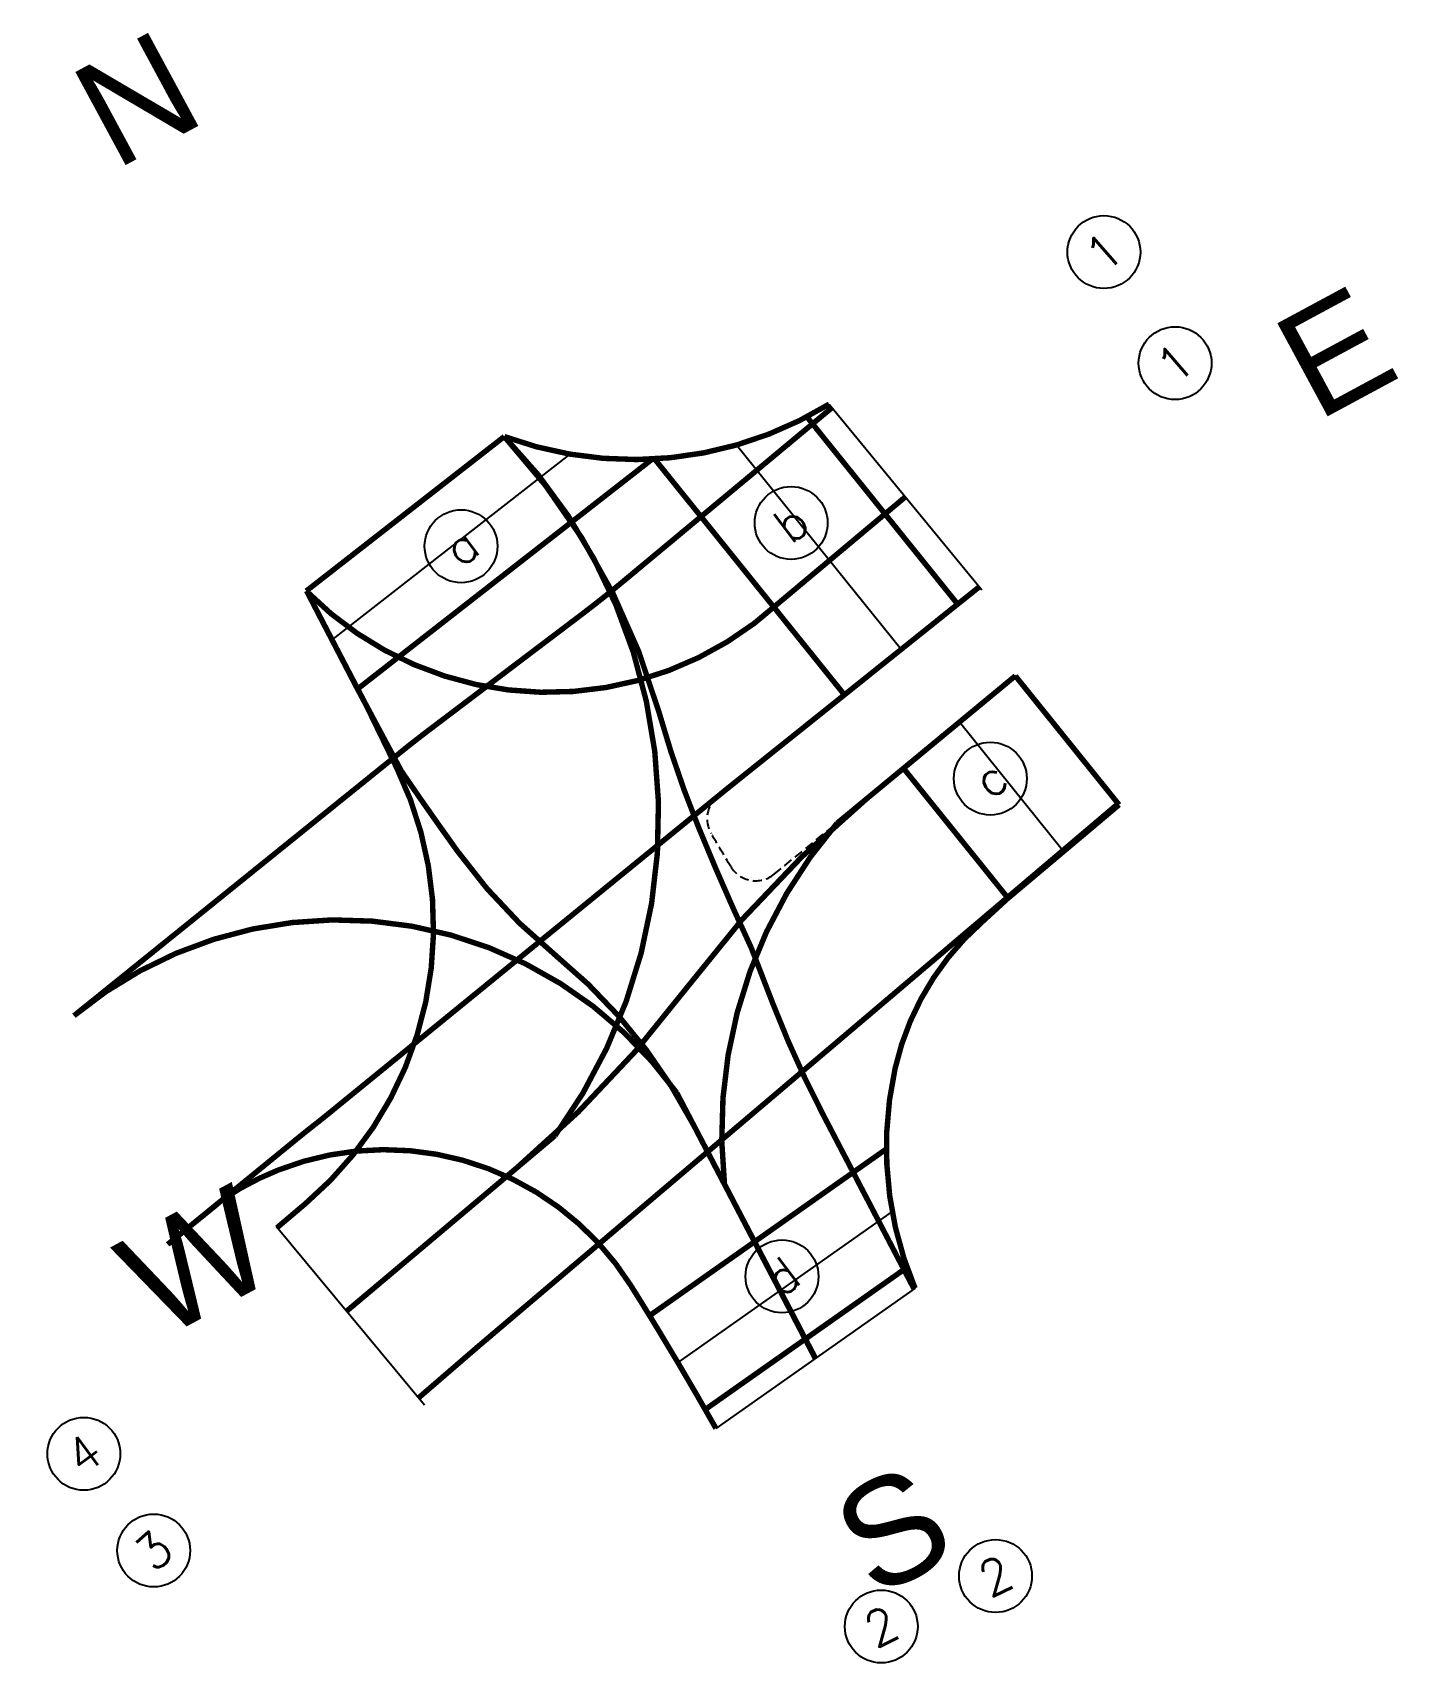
# Model space of a CAD drawing. Extents: x 190123 to 190233, y 665355 to 665400.
# Drawn here: x 190122.76 to 190160.4, y 665354.56 to 665399.86 of the extents above; entities outside this region: 2.
import ezdxf
from ezdxf.enums import TextEntityAlignment as Align

# ---------------------------------------------------------------- set-up
doc = ezdxf.new("R2010")
doc.units = 0
doc.header["$MEASUREMENT"] = 0
doc.linetypes.add('HIDDEN', pattern=[0.375, 0.25, -0.125])
for name, color, linetype in [('BL-TR-LIGT-7', 12, 'Continuous'), ('intergreen_a', 7, 'Continuous'), ('intergreen_b', 7, 'Continuous'), ('intergreen_c', 7, 'Continuous'), ('intergreen_d', 7, 'Continuous'), ('intergreen_E-R', 10, 'Continuous'), ('intergreen_E-T', 11, 'Continuous'), ('intergreen_S-L', 4, 'Continuous'), ('intergreen_S-R', 176, 'Continuous'), ('intergreen_S-T', 150, 'Continuous'), ('intergreen_stopline', 7, 'Continuous'), ('intergreen_W-L', 3, 'Continuous'), ('intergreen_W-T', 102, 'Continuous'), ('TR-SIGN-BL', 7, 'Continuous')]:
    doc.layers.add(name, color=color, linetype=linetype)
doc.layers.add('M2417', color=70, linetype='HIDDEN', lineweight=25)
doc.styles.add('ROMANS', font='romans')
doc.styles.get("Standard").update_dxf_attribs({"font": 'arial.ttf'})

# ---------------------------------------------------------------- blocks, each defined once
blk = doc.blocks.new('TR-MOVEMENT')
at = {"layer": 'BL-TR-LIGT-7'}
blk.add_circle((0, 0), 0.628, dxfattribs=at)
at = {"layer": 'BL-TR-LIGT-7', "style": 'ROMANS'}
blk.add_attdef('MOVEMENT', text='', height=0.6, dxfattribs=at).set_placement((0, 0), align=Align.MIDDLE_CENTER)

msp = doc.modelspace()

# ---------------------------------------------------------------- linework, layer by layer
for points in [[(190146.694, 665382.852), (190142.158, 665388.491)], [(190131.006, 665383.116), (190137.571, 665388.24)], [(190151.176, 665377.28), (190148.305, 665380.85)], [(190146.449, 665367.353), (190140.538, 665363.19)]]:
    msp.add_lwpolyline(points)
at = {"layer": 'intergreen_a', "ltscale": 0.2, "const_width": 0.15}
for points in [[(190135.755, 665388.725), (190130.297, 665384.466)], [(190139.877, 665388.136), (190131.711, 665381.764)]]:
    msp.add_lwpolyline(points, dxfattribs=at)
at = {"layer": 'intergreen_b', "ltscale": 0.2, "const_width": 0.15}
for points in [[(190144.099, 665389.269), (190148.266, 665384.089)], [(190139.877, 665388.136), (190145.14, 665381.593)]]:
    msp.add_lwpolyline(points, dxfattribs=at)
at = {"layer": 'intergreen_c', "ltscale": 0.2, "const_width": 0.15}
for points in [[(190149.846, 665382.124), (190152.706, 665378.569)], [(190146.763, 665379.575), (190149.646, 665375.992)]]:
    msp.add_lwpolyline(points, dxfattribs=at)
at = {"layer": 'intergreen_d', "ltscale": 0.2, "const_width": 0.15}
for points in [[(190146.291, 665369.076), (190139.723, 665364.451)], [(190146.858, 665365.807), (190141.295, 665361.889)]]:
    msp.add_lwpolyline(points, dxfattribs=at)
at = {"layer": 'intergreen_E-R', "ltscale": 0.2}
msp.add_lwpolyline([(190144.714, 665389.62, 0.15, 0.15, -0.230097), (190135.755, 665388.725, 0.15, 0.15, 0)], format="xyseb", dxfattribs=at)
at = {"layer": 'intergreen_E-R', "ltscale": 0.2, "const_width": 0.15}
msp.add_lwpolyline([(190146.814, 665387.061), (190143.336, 665384.148, -0.4032), (190130.315, 665384.447)], format="xyb", dxfattribs=at)
at = {"layer": 'intergreen_E-T', "const_width": 0.15}
for points in [[(190144.793, 665389.524), (190138.967, 665384.675, -0.011489), (190137.888, 665383.818), (190133.665, 665380.62, 0.007717), (190132.936, 665380.05), (190123.89, 665372.75)], [(190126.474, 665366.443), (190130.056, 665369.368, -0.006897), (190130.704, 665369.883), (190141.896, 665379.009), (190148.85, 665384.578)]]:
    msp.add_lwpolyline(points, format="xyb", dxfattribs=at)
at = {"layer": 'intergreen_S-L', "const_width": 0.15, "flags": 128}
for points in [[(190144.336, 665363.301), (190140.509, 665370.628, 0.434881), (190123.89, 665372.75)], [(190141.591, 665361.368, 0.008065), (190140.016, 665364.06, 0.003798), (190139.244, 665365.31, 0.361147), (190129.531, 665368.497, 0.054167), (190128.001, 665367.692), (190127.778, 665367.5), (190126.474, 665366.443)]]:
    msp.add_lwpolyline(points, format="xyb", dxfattribs=at)
at = {"layer": 'intergreen_S-R', "ltscale": 0.2, "const_width": 0.15}
for points in [[(190144.331, 665363.297), (190141.827, 665368.1, -0.208306), (190144.926, 665378.056), (190149.846, 665382.124)], [(190152.706, 665378.569), (190149.618, 665375.969), (190148.935, 665375.342, 0.158923), (190146.53, 665371.293, 0.156354), (190147.081, 665365.234, 0.156354)]]:
    msp.add_lwpolyline(points, format="xyb", dxfattribs=at)
at = {"layer": 'intergreen_S-T', "ltscale": 0.2, "const_width": 0.15}
for points in [[(190135.755, 665388.725, -0.118687), (190140.022, 665381.119, 0.02802), (190141.114, 665377.942, 0.012665), (190142.564, 665374.626), (190143.164, 665373.075, 0.027844), (190144.54, 665370.033), (190147.053, 665365.214)], [(190130.303, 665384.47), (190131.682, 665381.813), (190132.921, 665379.494, 0.006515), (190134.469, 665377.284, 0.065655), (190137.157, 665374.427, -0.101728), (190140.971, 665369.742), (190144.331, 665363.297)]]:
    msp.add_lwpolyline(points, format="xyb", dxfattribs=at)
at = {"layer": 'intergreen_stopline'}
for points in [[(190144.714, 665389.62), (190148.92, 665384.493)], [(190133.553, 665362.011), (190129.467, 665366.936)], [(190147.081, 665365.234), (190141.591, 665361.368)]]:
    msp.add_lwpolyline(points, dxfattribs=at)
at = {"layer": 'intergreen_W-L', "const_width": 0.15}
for points in [[(190131.406, 665364.6), (190137.154, 665369.442, 0.364797), (190135.755, 665388.725)], [(190129.492, 665366.906), (190130.267, 665367.562, 0.342926), (190132.796, 665379.572), (190132.033, 665381.141, 0.006872), (190131.847, 665381.509), (190130.303, 665384.47)]]:
    msp.add_lwpolyline(points, format="xyb", dxfattribs=at)
at = {"layer": 'intergreen_W-T', "ltscale": 0.2, "const_width": 0.15}
msp.add_lwpolyline([(190131.406, 665364.6), (190136.099, 665368.553, 0.057428), (190140.811, 665373.551, -0.059733), (190145.735, 665378.725), (190149.846, 665382.124)], format="xyb", dxfattribs=at)
msp.add_lwpolyline([(190152.68, 665378.601), (190135.046, 665363.638), (190133.39, 665362.208)], dxfattribs=at)
at = {"layer": 'M2417', "linetype": 'HIDDEN'}
msp.add_lwpolyline([(190148.304, 665384.119), (190145.193, 665381.635), (190141.647, 665378.811, 0.375271), (190141.459, 665377.775, -0.000879), (190142, 665376.865, 0.45823), (190143.193, 665376.652), (190146.785, 665379.57), (190149.863, 665382.138)], format="xyb", dxfattribs=at)

# ---------------------------------------------------------------- block references
at = {"layer": 'TR-SIGN-BL'}
for p, xscale, yscale, zscale, rotation, values in [((190152.288, 665393.814), 1.6, 1.6, 1.6, 40.84585581465406, {'MOVEMENT': '1'}), ((190154.25, 665390.75), 1.6, 1.6, 1.6, 40.84585581465406, {'MOVEMENT': '1'}), ((190143.664, 665386.343), 1.6, 1.6, 1.6, 37.17922395341284, {'MOVEMENT': 'b'}), ((190134.564, 665385.7), 1.6, 1.6, 1.6, 37.17922395341284, {'MOVEMENT': 'a'}), ((190149.157, 665379.291, -38.79), 1.6, 1.6, 1.6, 37.17922395341284, {'MOVEMENT': 'c'}), ((190143.413, 665365.56), 1.6, 1.6, 1.6, 37.17922395341284, {'MOVEMENT': 'd'}), ((190124.163, 665360.667, -38.878), 1.599999999999999, 1.599999999999999, 1.599999999999999, 36.37066164440023, {'MOVEMENT': '4'}), ((190126.09, 665357.999, -38.878), 1.6, 1.6, 1.6, 41.8198692069962, {'MOVEMENT': '3'}), ((190149.3, 665357.296), 1.6, 1.6, 1.6, 25.80874173121332, {'MOVEMENT': '2'}), ((190146.149, 665355.904), 1.6, 1.6, 1.6, 25.80874173121332, {'MOVEMENT': '2'})]:
    msp.add_blockref('TR-MOVEMENT', p, dxfattribs=dict(at, xscale=xscale, yscale=yscale, zscale=zscale, rotation=rotation)).add_auto_attribs(values)
at = {"layer": 'TR-SIGN-BL', "xscale": 1.6, "yscale": 1.6, "zscale": 1.6}
for p, values in [((190228.601, 665364.976), {'MOVEMENT': '1'}), ((190231.76, 665365.031), {'MOVEMENT': 'a'})]:
    msp.add_blockref('TR-MOVEMENT', p, dxfattribs=at).add_auto_attribs(values)

# ---------------------------------------------------------------- texts
for s, height, p in [('N  ', 2.9172, (190125.021, 665396.054)), ('E', 2.917, (190158.162, 665389.124, 38.837)), ('W', 2.917, (190126.255, 665363.78, 38.99)), ('S', 2.917, (190145.957, 665356.647))]:
    msp.add_text(s, height=height, rotation=28.3499).set_placement(p)

doc.saveas('drawing.dxf')
